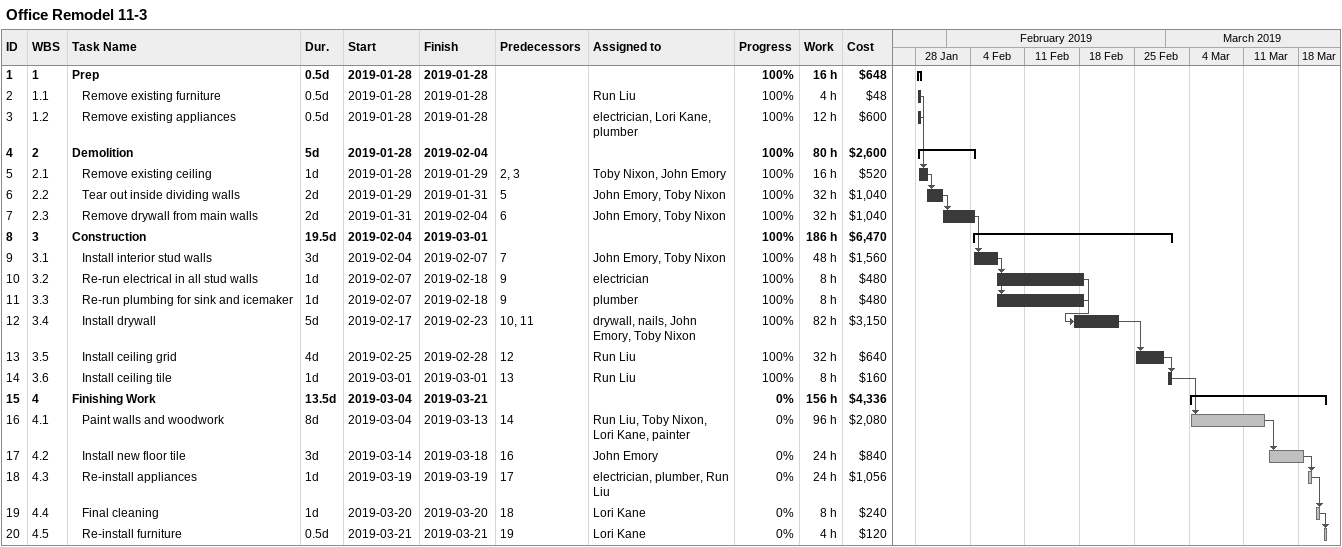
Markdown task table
Office Remodel 11-3

| ID | WBS | Task | Duration | Start | Finish | Predecessors | Resources | % complete | Work (h) | Cost ($) |
|---|---|---|---|---|---|---|---|---|---|---|
| 1 | 1 | **Prep** | 0.5d | 2019-01-28 | 2019-01-28 |  |  | 100 | 16 | 648 |
| 2 | 1.1 | Remove existing furniture | 0.5d | 2019-01-28 | 2019-01-28 |  | Run Liu | 100 | 4 | 48 |
| 3 | 1.2 | Remove existing appliances | 0.5d | 2019-01-28 | 2019-01-28 |  | electrician, Lori Kane, plumber | 100 | 12 | 600 |
| 4 | 2 | **Demolition** | 5d | 2019-01-28 | 2019-02-04 |  |  | 100 | 80 | 2600 |
| 5 | 2.1 | Remove existing ceiling | 1d | 2019-01-28 | 2019-01-29 | 2, 3 | Toby Nixon, John Emory | 100 | 16 | 520 |
| 6 | 2.2 | Tear out inside dividing walls | 2d | 2019-01-29 | 2019-01-31 | 5 | John Emory, Toby Nixon | 100 | 32 | 1040 |
| 7 | 2.3 | Remove drywall from main walls | 2d | 2019-01-31 | 2019-02-04 | 6 | John Emory, Toby Nixon | 100 | 32 | 1040 |
| 8 | 3 | **Construction** | 19.5d | 2019-02-04 | 2019-03-01 |  |  | 100 | 186 | 6470 |
| 9 | 3.1 | Install interior stud walls | 3d | 2019-02-04 | 2019-02-07 | 7 | John Emory, Toby Nixon | 100 | 48 | 1560 |
| 10 | 3.2 | Re-run electrical in all stud walls | 1d | 2019-02-07 | 2019-02-18 | 9 | electrician | 100 | 8 | 480 |
| 11 | 3.3 | Re-run plumbing for sink and icemaker | 1d | 2019-02-07 | 2019-02-18 | 9 | plumber | 100 | 8 | 480 |
| 12 | 3.4 | Install drywall | 5d | 2019-02-17 | 2019-02-23 | 10, 11 | drywall, nails, John Emory, Toby Nixon | 100 | 82 | 3150 |
| 13 | 3.5 | Install ceiling grid | 4d | 2019-02-25 | 2019-02-28 | 12 | Run Liu | 100 | 32 | 640 |
| 14 | 3.6 | Install ceiling tile | 1d | 2019-03-01 | 2019-03-01 | 13 | Run Liu | 100 | 8 | 160 |
| 15 | 4 | **Finishing Work** | 13.5d | 2019-03-04 | 2019-03-21 |  |  | 0 | 156 | 4336 |
| 16 | 4.1 | Paint walls and woodwork | 8d | 2019-03-04 | 2019-03-13 | 14 | Run Liu, Toby Nixon, Lori Kane, painter | 0 | 96 | 2080 |
| 17 | 4.2 | Install new floor tile | 3d | 2019-03-14 | 2019-03-18 | 16 | John Emory | 0 | 24 | 840 |
| 18 | 4.3 | Re-install appliances | 1d | 2019-03-19 | 2019-03-19 | 17 | electrician, plumber, Run Liu | 0 | 24 | 1056 |
| 19 | 4.4 | Final cleaning | 1d | 2019-03-20 | 2019-03-20 | 18 | Lori Kane | 0 | 8 | 240 |
| 20 | 4.5 | Re-install furniture | 0.5d | 2019-03-21 | 2019-03-21 | 19 | Lori Kane | 0 | 4 | 120 |
